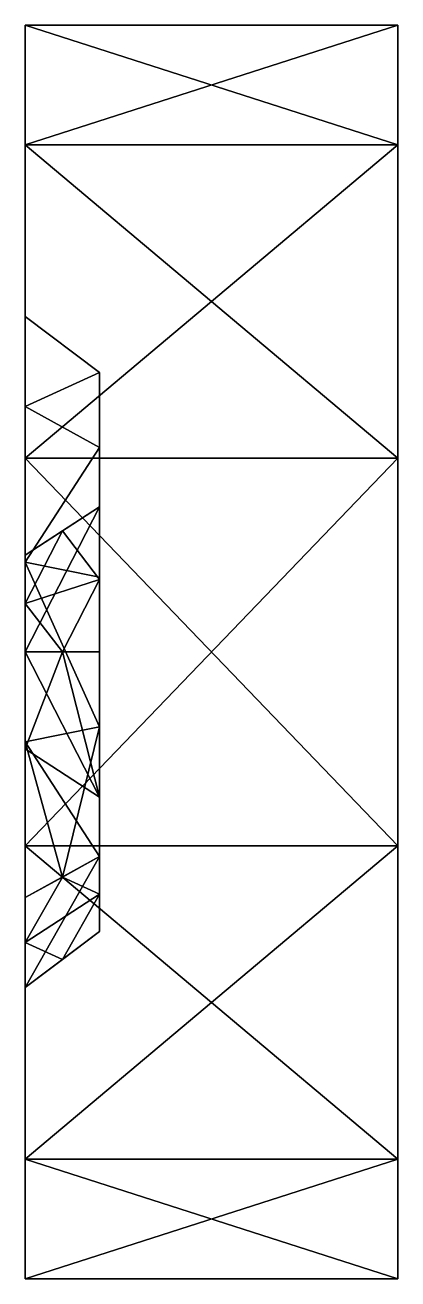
# Model space of a CAD drawing. Extents: x -9.2 to 9.2, y -4.2 to 4.2.
# Drawn here: x -9.25 to -6.75, y -4.21 to 4.21 of the extents above.
import ezdxf

# ---------------------------------------------------------------- set-up
doc = ezdxf.new("R2010")
doc.units = 0
doc.layers.add('WHEELS', color=2, linetype='CONTINUOUS')

msp = doc.modelspace()

# ---------------------------------------------------------------- linework, layer by layer
at = {"layer": 'WHEELS'}
for points in [[(-9.25, 2.25, -0.6029), (-9.25, 4.2058), (-9.25, 3.4026, -2.4721)], [(-9.25, 4.2058), (-9.25, 2.25, 0.6029), (-9.25, 3.4026, 2.4721)], [(-9.25, 2.25, 0.6029), (-9.25, 4.2058), (-9.25, 2.25, -0.6029)], [(-9.25, 4.2058), (-9.25, 3.4026, 2.4721), (-6.75, 3.4026, 2.4721)], [(-9.25, 3.4026, -2.4721), (-9.25, 4.2058), (-6.75, 4.2058)], [(-9.25, 4.2058), (-6.75, 3.4026, 2.4721), (-6.75, 4.2058)], [(-9.25, 3.4026, -2.4721), (-6.75, 4.2058), (-6.75, 3.4026, -2.4721)], [(-6.75, 3.4026, 2.4721), (-6.75, 3.4026, -2.4721), (-6.75, 4.2058)], [(-9.25, 1.6471, -1.6471), (-9.25, 3.4026, -2.4721), (-9.25, 1.2997, -4)], [(-9.25, 3.4026, -2.4721), (-9.25, 1.6471, -1.6471), (-9.25, 2.25, -0.6029)], [(-9.25, 1.6471, 1.6471), (-9.25, 3.4026, 2.4721), (-9.25, 2.25, 0.6029)], [(-9.25, 3.4026, 2.4721), (-9.25, 1.6471, 1.6471), (-9.25, 1.2997, 4)], [(-9.25, 3.4026, 2.4721), (-9.25, 1.2997, 4), (-6.75, 1.2997, 4)], [(-9.25, 1.2997, -4), (-9.25, 3.4026, -2.4721), (-6.75, 3.4026, -2.4721)], [(-9.25, 3.4026, 2.4721), (-6.75, 1.2997, 4), (-6.75, 3.4026, 2.4721)], [(-9.25, 1.2997, -4), (-6.75, 3.4026, -2.4721), (-6.75, 1.2997, -4)], [(-6.75, 3.4026, -2.4721), (-6.75, -4.2058), (-6.75, -1.2997, -4)], [(-6.75, 1.2997, -4), (-6.75, 3.4026, -2.4721), (-6.75, -1.2997, -4)], [(-6.75, -1.2997, 4), (-6.75, 3.4026, 2.4721), (-6.75, 1.2997, 4)], [(-6.75, 3.4026, -2.4721), (-6.75, 3.4026, 2.4721), (-6.75, -4.2058)], [(-6.75, -1.2997, 4), (-6.75, -3.4026, 2.4721), (-6.75, 3.4026, 2.4721)], [(-6.75, 3.4026, 2.4721), (-6.75, -3.4026, 2.4721), (-6.75, -4.2058)], [(-9.25, 2.25, -0.6029), (-8.75, 1.875, -0.5024), (-8.75, 1.875, 0.5024)], [(-9.25, 1.6471, 1.6471), (-9.25, 2.25, 0.6029), (-8.75, 1.875, 0.5024)], [(-9.25, 1.6471, -1.6471), (-8.75, 1.875, -0.5024), (-9.25, 2.25, -0.6029)], [(-9.25, 2.25, -0.6029), (-8.75, 1.875, 0.5024), (-9.25, 2.25, 0.6029)], [(-9.25, 1.6471, -1.6471), (-8.75, 1.3726, -1.3726), (-8.75, 1.875, -0.5024)], [(-9.25, 1.6471, 1.6471), (-8.75, 1.875, 0.5024), (-8.75, 1.3726, 1.3726)], [(-8.75, 1.875, -0.5024), (-8.75, 1.3726, -1.3726), (-8.75, 0.9743, -0.5625)], [(-8.75, 0.9743, -0.5625), (-8.75, 0.9743, 0.5625), (-8.75, 1.875, 0.5024)], [(-8.75, 1.3726, 1.3726), (-8.75, 1.875, 0.5024), (-8.75, 0.9743, 0.5625)], [(-8.75, 0.9743, -0.5625), (-8.75, 1.875, 0.5024), (-8.75, 1.875, -0.5024)], [(-9.25, 1.2997, -4), (-9.25, 0.6029, -2.25), (-9.25, 1.6471, -1.6471)], [(-9.25, 0.6029, 2.25), (-9.25, 1.2997, 4), (-9.25, 1.6471, 1.6471)], [(-9.25, 0.6029, 2.25), (-9.25, 1.6471, 1.6471), (-8.75, 1.3726, 1.3726)], [(-9.25, 0.6029, -2.25), (-8.75, 1.3726, -1.3726), (-9.25, 1.6471, -1.6471)], [(-9.25, 0.6029, -2.25), (-8.75, 0.5024, -1.875), (-8.75, 1.3726, -1.3726)], [(-9.25, 0.6029, 2.25), (-8.75, 1.3726, 1.3726), (-8.75, 0.5024, 1.875)], [(-8.75, 0.5024, -1.875), (-8.75, 0, -1.125), (-8.75, 1.3726, -1.3726)], [(-8.75, 0.9743, 0.5625), (-8.75, 0.4871, 0.8438), (-8.75, 1.3726, 1.3726)], [(-8.75, 0, -1.125), (-8.75, 0.9743, -0.5625), (-8.75, 1.3726, -1.3726)], [(-8.75, 0.4871, 0.8438), (-8.75, 0.5024, 1.875), (-8.75, 1.3726, 1.3726)], [(-9.25, -0.6029, -2.25), (-9.25, 0.6029, -2.25), (-9.25, 1.2997, -4)], [(-9.25, 1.2997, -4), (-9.25, -1.2997, -4), (-9.25, -0.6029, -2.25)], [(-9.25, -0.6029, 2.25), (-9.25, 1.2997, 4), (-9.25, 0.6029, 2.25)], [(-9.25, 1.2997, 4), (-9.25, -0.6029, 2.25), (-9.25, -1.2997, 4)], [(-9.25, -1.2997, -4), (-9.25, 1.2997, -4), (-6.75, 1.2997, -4)], [(-9.25, 1.2997, 4), (-9.25, -1.2997, 4), (-6.75, -1.2997, 4)], [(-9.25, -1.2997, -4), (-6.75, 1.2997, -4), (-6.75, -1.2997, -4)], [(-9.25, 1.2997, 4), (-6.75, -1.2997, 4), (-6.75, 1.2997, 4)], [(-8.75, 0.9743, -0.5625), (-8.75, 0, -1.125), (-9.25, 0, -0.75)], [(-8.75, 0.9743, -0.5625), (-9.25, 0.6495, -0.375), (-9, 0.8119, 0.4688)], [(-8.75, 0.9743, -0.5625), (-9.25, 0, -0.75), (-9.25, 0.6495, -0.375)], [(-9, 0.8119, 0.4688), (-8.75, 0.9743, 0.5625), (-8.75, 0.9743, -0.5625)], [(-9, 0.8119, 0.4688), (-8.75, 0.4871, 0.8438), (-8.75, 0.9743, 0.5625)], [(-9.25, 0.6495, 0.375), (-9, 0.8119, 0.4688), (-9.25, 0.6495, -0.375)], [(-8.75, 0.4871, 0.8438), (-9, 0.8119, 0.4688), (-9.25, 0.3248, 0.5625)], [(-9.25, 0.3248, 0.5625), (-9, 0.8119, 0.4688), (-9.25, 0.6495, 0.375)], [(-9.25, 0.3248, 0.5625), (-9.25, 0.6495, -0.375), (-9.25, -0.6495, -0.375)], [(-9.25, 0.6495, 0.375), (-9.25, 0.6495, -0.375), (-9.25, 0.3248, 0.5625)], [(-9.25, 0.6495, -0.375), (-9.25, 0, -0.75), (-9.25, -0.6495, -0.375)], [(-9.25, 0.6029, -2.25), (-9.25, -0.6029, -2.25), (-8.75, -0.5024, -1.875)], [(-9.25, 0.6029, 2.25), (-8.75, 0.5024, 1.875), (-8.75, -0.5024, 1.875)], [(-9.25, 0.6029, -2.25), (-8.75, -0.5024, -1.875), (-8.75, 0.5024, -1.875)], [(-9.25, 0.6029, 2.25), (-8.75, -0.5024, 1.875), (-9.25, -0.6029, 2.25)], [(-8.75, 0.4871, 0.8438), (-9.25, 0.3248, 0.5625), (-9, 0, 0.9375)], [(-8.75, 0.4871, 0.8438), (-9, 0, 0.9375), (-8.75, 0, 1.125)], [(-8.75, -0.5024, -1.875), (-8.75, 0, -1.125), (-8.75, 0.5024, -1.875)], [(-8.75, 0.4871, 0.8438), (-8.75, 0, 1.125), (-8.75, 0.5024, 1.875)], [(-8.75, 0.5024, 1.875), (-8.75, 0, 1.125), (-8.75, -0.5024, 1.875)], [(-9.25, -0.6495, -0.375), (-9.25, -0.6495, 0.375), (-9.25, 0.3248, 0.5625)], [(-9.25, 0.3248, 0.5625), (-9.25, -0.6495, 0.375), (-9.25, 0, 0.75)], [(-9.25, 0.3248, 0.5625), (-9.25, 0, 0.75), (-9, 0, 0.9375)], [(-9.25, -0.6495, 0.375), (-9, 0, 0.9375), (-9.25, 0, 0.75)], [(-8.75, -0.9743, 0.5625), (-9, 0, 0.9375), (-9.25, -0.6495, 0.375)], [(-8.75, 0, -1.125), (-8.75, -0.9743, -0.5625), (-9.25, 0, -0.75)], [(-8.75, -0.9743, -0.5625), (-9.25, -0.6495, -0.375), (-9.25, 0, -0.75)], [(-9, 0, 0.9375), (-8.75, -0.9743, 0.5625), (-8.75, 0, 1.125)], [(-8.75, 0, 1.125), (-8.75, -0.9743, 0.5625), (-8.75, -0.5024, 1.875)], [(-8.75, -0.9743, -0.5625), (-8.75, 0, -1.125), (-8.75, -0.5024, -1.875)], [(-9.25, -0.6029, 2.25), (-8.75, -0.5024, 1.875), (-8.75, -1.3726, 1.3726)], [(-8.75, -0.5024, -1.875), (-9.25, -0.6029, -2.25), (-9, -1.5099, -1.5099)], [(-9, -1.5099, -1.5099), (-8.75, -1.3726, -1.3726), (-8.75, -0.5024, -1.875)], [(-8.75, -1.3726, -1.3726), (-8.75, -0.9743, -0.5625), (-8.75, -0.5024, -1.875)], [(-8.75, -0.9743, 0.5625), (-8.75, -1.3726, 1.3726), (-8.75, -0.5024, 1.875)], [(-9.25, -0.6029, -2.25), (-9.25, -1.2997, -4), (-9.25, -1.6471, -1.6471)], [(-9.25, -0.6029, 2.25), (-9.25, -1.6471, 1.6471), (-9.25, -1.2997, 4)], [(-9.25, -0.6029, -2.25), (-9.25, -1.6471, -1.6471), (-9, -1.5099, -1.5099)], [(-9.25, -0.6029, 2.25), (-8.75, -1.3726, 1.3726), (-9.25, -1.6471, 1.6471)], [(-8.75, -0.9743, -0.5625), (-8.75, -0.9743, 0.5625), (-9.25, -0.6495, 0.375)], [(-8.75, -0.9743, -0.5625), (-9.25, -0.6495, 0.375), (-9.25, -0.6495, -0.375)], [(-8.75, -1.875, -0.5024), (-8.75, -0.9743, -0.5625), (-8.75, -1.6238, -0.9375)], [(-8.75, -1.3726, -1.3726), (-8.75, -1.6238, -0.9375), (-8.75, -0.9743, -0.5625)], [(-8.75, -1.875, -0.5024), (-8.75, -1.875, 0.5024), (-8.75, -0.9743, 0.5625)], [(-8.75, -1.3726, 1.3726), (-8.75, -0.9743, 0.5625), (-8.75, -1.875, 0.5024)], [(-8.75, -1.875, -0.5024), (-8.75, -0.9743, 0.5625), (-8.75, -0.9743, -0.5625)], [(-9.25, -1.6471, -1.6471), (-9.25, -1.2997, -4), (-9.25, -3.4026, -2.4721)], [(-9.25, -1.6471, 1.6471), (-9.25, -3.4026, 2.4721), (-9.25, -1.2997, 4)], [(-9.25, -3.4026, -2.4721), (-9.25, -1.2997, -4), (-6.75, -1.2997, -4)], [(-9.25, -1.2997, 4), (-9.25, -3.4026, 2.4721), (-6.75, -3.4026, 2.4721)], [(-9.25, -3.4026, -2.4721), (-6.75, -1.2997, -4), (-6.75, -3.4026, -2.4721)], [(-9.25, -1.2997, 4), (-6.75, -3.4026, 2.4721), (-6.75, -1.2997, 4)], [(-6.75, -4.2058), (-6.75, -3.4026, -2.4721), (-6.75, -1.2997, -4)], [(-9.25, -2.25, 0.6029), (-9.25, -1.6471, 1.6471), (-8.75, -1.3726, 1.3726)], [(-9.25, -2.25, 0.6029), (-8.75, -1.3726, 1.3726), (-8.75, -1.875, 0.5024)], [(-8.75, -1.6238, -0.9375), (-8.75, -1.3726, -1.3726), (-9, -1.5099, -1.5099)], [(-9, -1.5099, -1.5099), (-9.25, -1.6471, -1.6471), (-9.25, -1.9486, -1.125)], [(-9, -1.5099, -1.5099), (-9.25, -1.9486, -1.125), (-8.75, -1.6238, -0.9375)], [(-8.75, -1.6238, -0.9375), (-9.25, -1.9486, -1.125), (-9, -2.0625, -0.5526)], [(-9.25, -3.4026, -2.4721), (-9.25, -1.9486, -1.125), (-9.25, -1.6471, -1.6471)], [(-9.25, -1.6471, 1.6471), (-9.25, -2.25, 0.6029), (-9.25, -3.4026, 2.4721)], [(-8.75, -1.6238, -0.9375), (-9, -2.0625, -0.5526), (-8.75, -1.875, -0.5024)], [(-8.75, -1.875, 0.5024), (-9, -2.0625, -0.5526), (-9.25, -2.25, 0.6029)], [(-9, -2.0625, -0.5526), (-8.75, -1.875, 0.5024), (-8.75, -1.875, -0.5024)], [(-9.25, -3.4026, -2.4721), (-9.25, -2.25, -0.6029), (-9.25, -1.9486, -1.125)], [(-9.25, -2.25, -0.6029), (-9, -2.0625, -0.5526), (-9.25, -1.9486, -1.125)], [(-9.25, -2.25, -0.6029), (-9.25, -2.25, 0.6029), (-9, -2.0625, -0.5526)], [(-9.25, -4.2058), (-9.25, -2.25, -0.6029), (-9.25, -3.4026, -2.4721)], [(-9.25, -2.25, 0.6029), (-9.25, -4.2058), (-9.25, -3.4026, 2.4721)], [(-9.25, -2.25, 0.6029), (-9.25, -2.25, -0.6029), (-9.25, -4.2058)], [(-9.25, -4.2058), (-9.25, -3.4026, -2.4721), (-6.75, -3.4026, -2.4721)], [(-9.25, -3.4026, 2.4721), (-9.25, -4.2058), (-6.75, -4.2058)], [(-9.25, -4.2058), (-6.75, -3.4026, -2.4721), (-6.75, -4.2058)], [(-9.25, -3.4026, 2.4721), (-6.75, -4.2058), (-6.75, -3.4026, 2.4721)]]:
    msp.add_3dface(points, dxfattribs=at)

doc.saveas('drawing.dxf')
